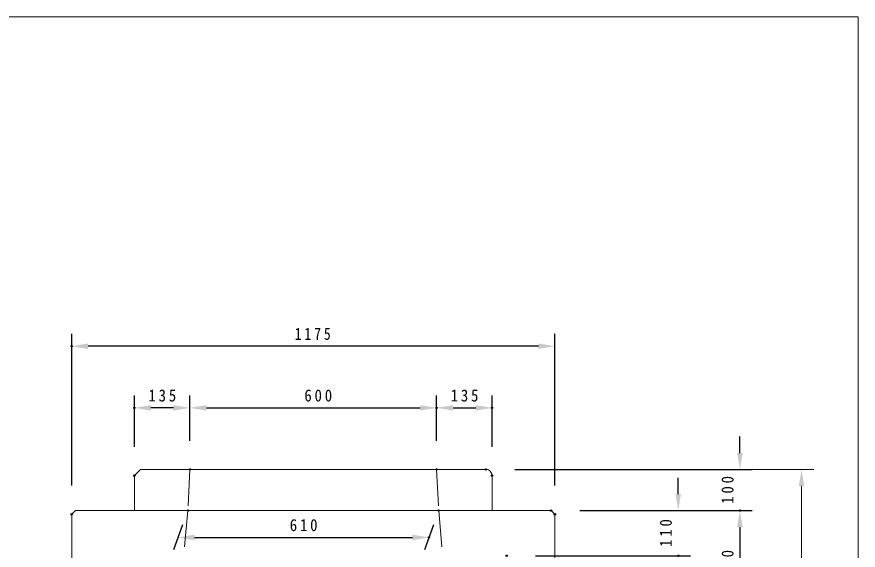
# Model space of a CAD drawing. Units: millimetres, scale not verified. Extents: x -4060 to 4060, y -2828 to 2828.
# Drawn here: x 2014 to 4060, y 1530 to 2828 of the extents above; entities that cross this region are included whole.
import ezdxf

# ---------------------------------------------------------------- set-up
doc = ezdxf.new("R2010")
doc.units = ezdxf.units.MM
doc.header["$LTSCALE"] = 7
doc.header["$PDMODE"] = 32
doc.header["$PDSIZE"] = 3.5
doc.linetypes.add('USER1', pattern=[19.05, 12.7, -6.35])
for name, color, linetype, lineweight in [('0-1_DASHED', 7, 'USER1', 18), ('0-3_LATER', 7, 'Continuous', 18), ('0-5_TXT', 7, 'Continuous', 18), ('0-7_LAYER', 7, 'Continuous', 18)]:
    doc.layers.add(name, color=color, linetype=linetype, lineweight=lineweight)
doc.layers.add('0-2_DIM', color=7, linetype='Continuous')
doc.layers.add('0-8_Defpoints', color=7, linetype='Continuous')
doc.styles.add('ＭＳ ゴシック', font='')
doc.styles.get('ＭＳ ゴシック').set_extended_font_data('MS Gothic')

# ---------------------------------------------------------------- blocks, each defined once
blk = doc.blocks.new('D61')
at = {"layer": '0-5_TXT'}
for p, q in [((7314.751, 4583.46), (8042.251, 4583.46)), ((8012.251, 4543.46), (8012.251, 3403.46)), ((7473.251, 3363.46), (8042.251, 3363.46))]:
    blk.add_line(p, q, dxfattribs=at)
for points in [[(8005.584, 4543.46), (8018.918, 4543.46), (8012.251, 4583.46)], [(8005.584, 3403.46), (8018.918, 3403.46), (8012.251, 3363.46)]]:
    blk.add_solid(points, dxfattribs=at)
at = {"layer": '0-8_Defpoints'}
for p in [(7244.751, 4583.46), (7403.251, 3363.46), (8012.251, 3363.46)]:
    blk.add_point(p, dxfattribs=at)
at = {"layer": '0-5_TXT', "insert": (7997.247, 3928.36), "char_height": 29.33, "attachment_point": 7, "rotation": 90, "style": 'ＭＳ ゴシック'}
blk.add_mtext('\\T1.39;\\W0.85;1220', dxfattribs=at)
blk = doc.blocks.new('D99')
at = {"layer": '0-2_DIM'}
for p, q in [((6507.012, 4448.46), (6485.044, 4388.104)), ((7117.012, 4448.46), (7095.044, 4388.104)), ((6535.963, 4418.104), (7065.963, 4418.104))]:
    blk.add_line(p, q, dxfattribs=at)
for points in [[(6535.963, 4424.771), (6535.963, 4411.437), (6495.963, 4418.104)], [(7065.963, 4424.771), (7065.963, 4411.437), (7105.963, 4418.104)]]:
    blk.add_solid(points, dxfattribs=at)
at = {"layer": '0-8_Defpoints'}
for p in [(6519.751, 4483.46), (7129.751, 4483.46), (7105.963, 4418.104)]:
    blk.add_point(p, dxfattribs=at)
at = {"layer": '0-2_DIM', "insert": (6767.563, 4433.104), "char_height": 29.33, "attachment_point": 7, "style": 'ＭＳ ゴシック'}
blk.add_mtext('\\T1.38;\\W0.9;610', dxfattribs=at)
blk = doc.blocks.new('D100')
at = {"layer": '0-2_DIM'}
for p, q in [((6237.251, 4544.46), (6237.251, 4913.46)), ((7412.251, 4544.46), (7412.251, 4913.46)), ((7372.251, 4883.46), (6277.251, 4883.46))]:
    blk.add_line(p, q, dxfattribs=at)
for points in [[(6277.251, 4890.126), (6277.251, 4876.793), (6237.251, 4883.46)], [(7372.251, 4890.126), (7372.251, 4876.793), (7412.251, 4883.46)]]:
    blk.add_solid(points, dxfattribs=at)
at = {"layer": '0-8_Defpoints'}
for p in [(6237.251, 4883.46), (6237.251, 4474.46), (7412.251, 4474.46)]:
    blk.add_point(p, dxfattribs=at)
at = {"layer": '0-2_DIM', "insert": (6779.651, 4898.46), "char_height": 29.33, "attachment_point": 7, "style": 'ＭＳ ゴシック'}
blk.add_mtext('\\T1.39;\\W0.85;1175', dxfattribs=at)
blk = doc.blocks.new('D101')
at = {"layer": '0-2_DIM'}
for p, q in [((7862.251, 4623.46), (7862.251, 4663.46)), ((7314.751, 4583.46), (7892.251, 4583.46)), ((7473.251, 4483.46), (7892.251, 4483.46)), ((7862.251, 4443.46), (7862.251, 4403.46))]:
    blk.add_line(p, q, dxfattribs=at)
for points in [[(7855.584, 4623.46), (7868.918, 4623.46), (7862.251, 4583.46)], [(7855.584, 4443.46), (7868.918, 4443.46), (7862.251, 4483.46)]]:
    blk.add_solid(points, dxfattribs=at)
at = {"layer": '0-8_Defpoints'}
for p in [(7244.751, 4583.46), (7403.251, 4483.46), (7862.251, 4483.46)]:
    blk.add_point(p, dxfattribs=at)
at = {"layer": '0-2_DIM', "insert": (7847.251, 4500.06), "char_height": 29.33, "attachment_point": 7, "rotation": 90, "style": 'ＭＳ ゴシック'}
blk.add_mtext('\\T1.38;\\W0.9;100', dxfattribs=at)
blk = doc.blocks.new('D102')
at = {"layer": '0-2_DIM'}
for p, q in [((7473.251, 4483.46), (7892.251, 4483.46)), ((7862.251, 4443.46), (7862.251, 4263.46)), ((7482.251, 4223.46), (7892.251, 4223.46))]:
    blk.add_line(p, q, dxfattribs=at)
for points in [[(7855.584, 4443.46), (7868.918, 4443.46), (7862.251, 4483.46)], [(7855.584, 4263.46), (7868.918, 4263.46), (7862.251, 4223.46)]]:
    blk.add_solid(points, dxfattribs=at)
at = {"layer": '0-8_Defpoints'}
for p in [(7403.251, 4483.46), (7412.251, 4223.46), (7862.251, 4223.46)]:
    blk.add_point(p, dxfattribs=at)
at = {"layer": '0-2_DIM', "insert": (7847.247, 4320.06), "char_height": 29.33, "attachment_point": 7, "rotation": 90, "style": 'ＭＳ ゴシック'}
blk.add_mtext('\\T1.38;\\W0.9;260', dxfattribs=at)
blk = doc.blocks.new('D103')
at = {"layer": '0-2_DIM'}
for p, q in [((7712.251, 4523.46), (7712.251, 4563.46)), ((7473.251, 4483.46), (7742.251, 4483.46)), ((7365.251, 4373.46), (7742.251, 4373.46)), ((7712.251, 4333.46), (7712.251, 4293.46))]:
    blk.add_line(p, q, dxfattribs=at)
for points in [[(7705.584, 4523.46), (7718.918, 4523.46), (7712.251, 4483.46)], [(7705.584, 4333.46), (7718.918, 4333.46), (7712.251, 4373.46)]]:
    blk.add_solid(points, dxfattribs=at)
at = {"layer": '0-8_Defpoints'}
for p in [(7403.251, 4483.46), (7295.251, 4373.46), (7712.251, 4373.46)]:
    blk.add_point(p, dxfattribs=at)
at = {"layer": '0-2_DIM', "insert": (7697.251, 4395.06), "char_height": 29.33, "attachment_point": 7, "rotation": 90, "style": 'ＭＳ ゴシック'}
blk.add_mtext('\\T1.38;\\W0.9;110', dxfattribs=at)
blk = doc.blocks.new('D105')
at = {"layer": '0-2_DIM'}
for p, q in [((6389.751, 4638.46), (6389.751, 4763.46)), ((6524.751, 4653.46), (6524.751, 4763.46)), ((6484.751, 4733.46), (6429.751, 4733.46))]:
    blk.add_line(p, q, dxfattribs=at)
for points in [[(6429.751, 4740.126), (6429.751, 4726.793), (6389.751, 4733.46)], [(6484.751, 4740.126), (6484.751, 4726.793), (6524.751, 4733.46)]]:
    blk.add_solid(points, dxfattribs=at)
at = {"layer": '0-8_Defpoints'}
for p in [(6389.751, 4733.46), (6389.751, 4568.46), (6524.751, 4583.46)]:
    blk.add_point(p, dxfattribs=at)
at = {"layer": '0-2_DIM', "insert": (6423.851, 4748.46), "char_height": 29.33, "attachment_point": 7, "style": 'ＭＳ ゴシック'}
blk.add_mtext('\\T1.38;\\W0.9;135', dxfattribs=at)
blk = doc.blocks.new('D106')
at = {"layer": '0-2_DIM'}
for p, q in [((6524.751, 4653.46), (6524.751, 4763.46)), ((7124.751, 4653.46), (7124.751, 4763.46)), ((6564.751, 4733.46), (7084.751, 4733.46))]:
    blk.add_line(p, q, dxfattribs=at)
for points in [[(6564.751, 4740.126), (6564.751, 4726.793), (6524.751, 4733.46)], [(7084.751, 4740.126), (7084.751, 4726.793), (7124.751, 4733.46)]]:
    blk.add_solid(points, dxfattribs=at)
at = {"layer": '0-8_Defpoints'}
for p in [(7124.751, 4733.46), (6524.751, 4583.46), (7124.751, 4583.46)]:
    blk.add_point(p, dxfattribs=at)
at = {"layer": '0-2_DIM', "insert": (6803.106, 4748.46), "char_height": 29.33, "attachment_point": 7, "style": 'ＭＳ ゴシック'}
blk.add_mtext('\\T1.38;\\W0.9;600', dxfattribs=at)
blk = doc.blocks.new('D107')
at = {"layer": '0-2_DIM'}
for p, q in [((7124.751, 4653.46), (7124.751, 4763.46)), ((7259.751, 4638.46), (7259.751, 4763.46)), ((7164.751, 4733.46), (7219.751, 4733.46))]:
    blk.add_line(p, q, dxfattribs=at)
for points in [[(7164.751, 4740.126), (7164.751, 4726.793), (7124.751, 4733.46)], [(7219.751, 4740.126), (7219.751, 4726.793), (7259.751, 4733.46)]]:
    blk.add_solid(points, dxfattribs=at)
at = {"layer": '0-8_Defpoints'}
for p in [(7259.751, 4733.46), (7124.751, 4583.46), (7259.751, 4568.46)]:
    blk.add_point(p, dxfattribs=at)
at = {"layer": '0-2_DIM', "insert": (7158.851, 4748.46), "char_height": 29.33, "attachment_point": 7, "style": 'ＭＳ ゴシック'}
blk.add_mtext('\\T1.38;\\W0.9;135', dxfattribs=at)

msp = doc.modelspace()

# ---------------------------------------------------------------- linework, layer by layer
at = {"layer": '0-1_DASHED'}
for p, q in [((2434.751, 1725.96), (2429.751, 1625.96)), ((3034.751, 1725.96), (3039.751, 1625.96)), ((2429.751, 1625.96), (2420.991, 1529.602)), ((3039.751, 1625.96), (3048.511, 1529.602))]:
    msp.add_line(p, q, dxfattribs=at)
at = {"layer": '0-3_LATER'}
msp.add_line((2314.751, 1725.96), (3154.751, 1725.96), dxfattribs=at)
msp.add_lwpolyline([(3169.751, 1710.96), (3169.751, 1625.96), (2299.751, 1625.96), (2299.751, 1710.96), (2314.751, 1725.96)], dxfattribs=at)
msp.add_arc((3154.751, 1710.96), 15, 0, 90, dxfattribs=at)
at = {"layer": '0-7_LAYER'}
for points in [[(-4060, -2827.5), (-4060, 2827.5), (4060, 2827.5), (4060, -2827.5)], [(4060, -2827.5), (-4060, -2827.5), (-4060, 2827.5), (4060, 2827.5)], [(2147.251, 1365.96), (2147.251, 1616.96), (2156.251, 1625.96), (3313.251, 1625.96), (3322.251, 1616.96), (3322.251, 1365.96)]]:
    msp.add_lwpolyline(points, close=True, dxfattribs=at)

# ---------------------------------------------------------------- block references
at = {"layer": '0-2_DIM'}
for name in ['D100', 'D105', 'D106', 'D107', 'D101', 'D103', 'D99', 'D102']:
    msp.add_blockref(name, (-4090, -2857.5), dxfattribs=at)
at = {"layer": '0-5_TXT'}
msp.add_blockref('D61', (-4090, -2857.5), dxfattribs=at)

doc.saveas('drawing.dxf')
